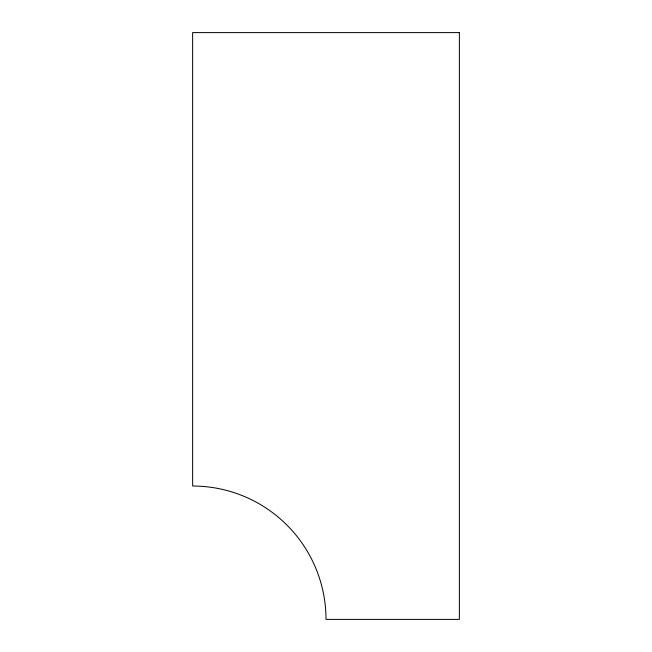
<?xml version="1.0" encoding="UTF-8"?>
<svg xmlns="http://www.w3.org/2000/svg" width="652" height="652" viewBox="0 0 652 652"><rect width="100%" height="100%" fill="white"/><g stroke="black" fill="none" stroke-linecap="round" stroke-linejoin="round"><path stroke-width="0.98" d="M459.367 32.6L192.633 32.6L192.633 486.033A133.367 133.367 0 0 1 326 619.4L459.367 619.4L459.367 32.6"/></g></svg>
